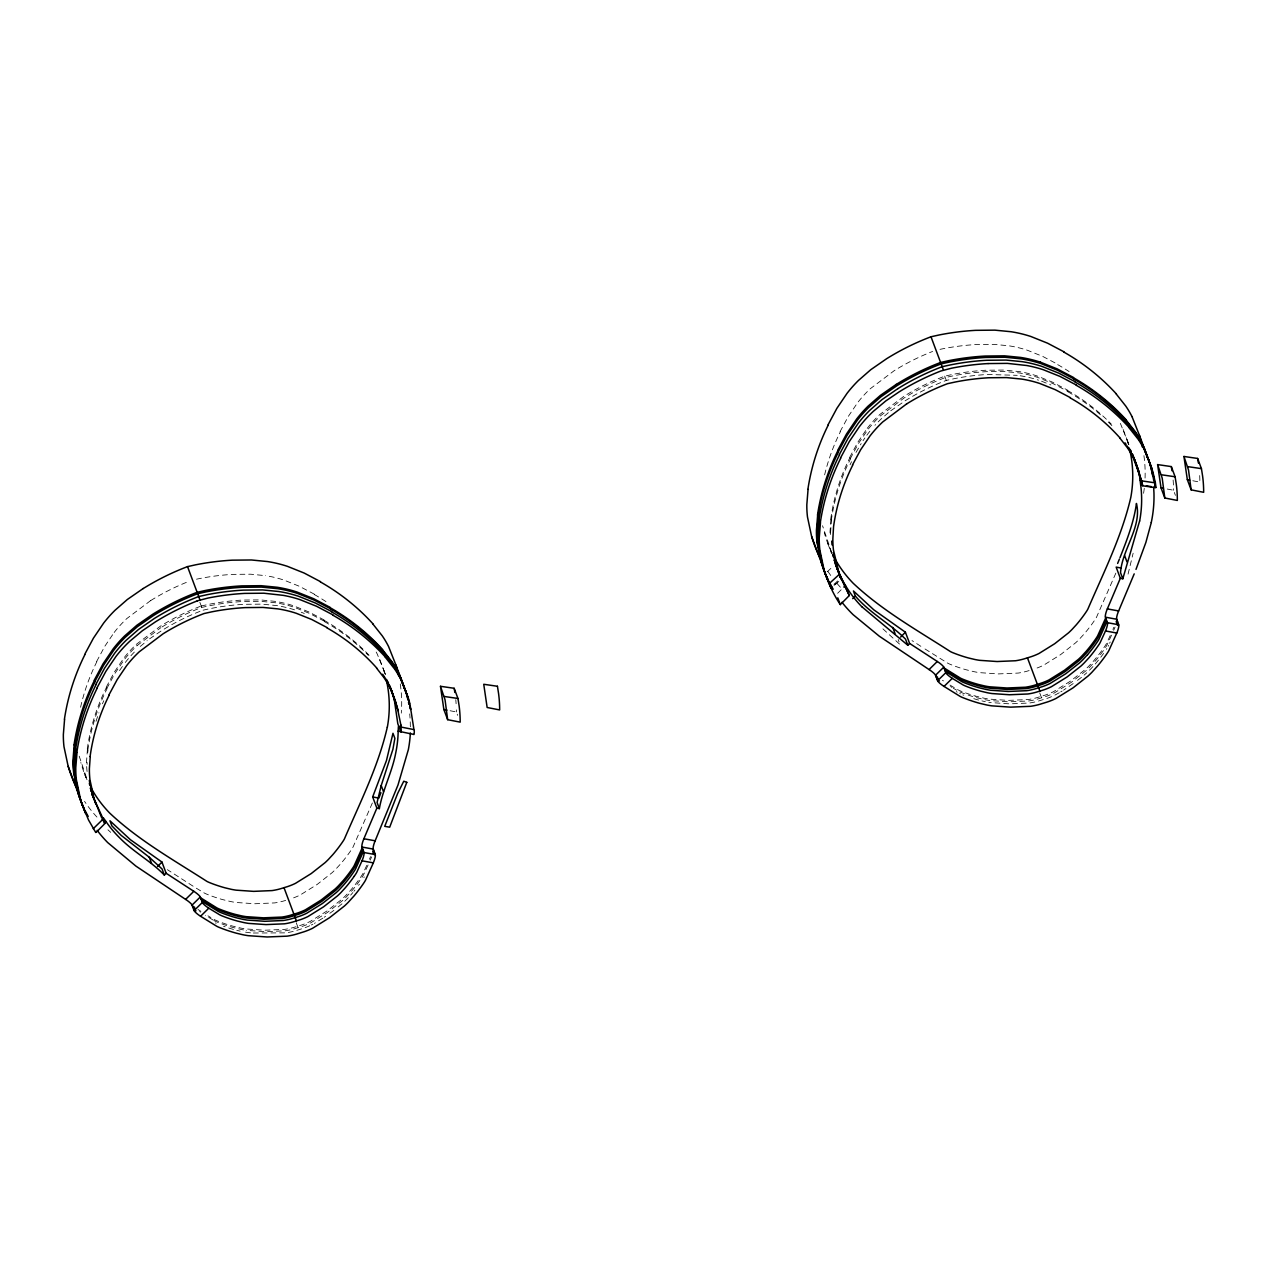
<?xml version="1.0" encoding="UTF-8"?>
<svg xmlns="http://www.w3.org/2000/svg" width="1267" height="1267" viewBox="0 0 1267 1267"><rect width="100%" height="100%" fill="white"/><g stroke="black" fill="none" stroke-linecap="round" stroke-linejoin="round"><path stroke-width="0.75" stroke-dasharray="5 3.75" d="M830.582 532.631L831.437 520.674M87.439 749.082L86.584 761.055A93.204 88.452 -20.5 0 0 87.17 772.395M87.74 752.598L87.977 750.507M830.914 519.248L830.043 531.206A93.204 88.452 -20.5 0 0 830.043 533.106M1128.058 574.109L1133.141 553.236M372.371 802.977L353.081 846.958A36.363 34.51 -20.5 0 1 351.783 849.175L350.23 851.472A155.271 147.336 -20.5 0 1 340.585 863.92L335.882 869.035A91.984 87.28 -20.5 0 1 332.097 872.694L317.146 884.461L300.136 895.04A65.06 61.735 -20.5 0 1 291.584 898.556M1115.847 573.127L1096.557 617.124A36.363 34.51 -20.5 0 1 1095.242 619.341L1093.69 621.638A155.271 147.336 -20.5 0 1 1084.061 634.07L1079.341 639.202A91.984 87.28 -20.5 0 1 1075.556 642.86L1060.606 654.627L1043.612 665.207A65.06 61.735 -20.5 0 1 1035.044 668.723M369.441 859.264L370.582 856.603M370.186 860.166L371.611 856.888M1112.901 629.414L1113.82 627.323M1113.661 630.332L1115.087 627.054M368.095 864.997L363.518 874.863A36.363 34.51 -20.5 0 1 362.204 877.065L360.652 879.361A155.271 147.336 -20.5 0 1 351.022 891.81L346.319 896.925A91.984 87.28 -20.5 0 1 342.518 900.599L327.583 912.367L310.573 922.946A65.06 61.735 -20.5 0 1 302.021 926.462L294.15 928.885A65.06 61.735 -20.5 0 1 285.123 930.817L265.167 931.657L246.273 930.358M1111.555 635.163L1106.978 645.03A36.363 34.51 -20.5 0 1 1105.679 647.231L1104.127 649.528A155.271 147.336 -20.5 0 1 1094.482 661.976L1089.778 667.091A91.984 87.28 -20.5 0 1 1085.993 670.766L1071.043 682.533L1054.049 693.112A65.06 61.735 -20.5 0 1 1045.481 696.612L1037.625 699.051A65.06 61.735 -20.5 0 1 1028.582 700.984L1008.643 701.823L989.749 700.524A91.984 87.28 -20.5 0 1 984.57 699.622L976.223 697.579A157.472 149.427 -20.5 0 1 962.983 693.16L960.418 692.146A36.363 34.51 -20.5 0 1 958.121 691.053L953.291 688.234M366.765 865.377L362.98 873.438A36.363 34.51 -20.5 0 1 361.681 875.64L360.129 877.936A155.271 147.336 -20.5 0 1 350.484 890.384L345.78 895.5A91.984 87.28 -20.5 0 1 341.995 899.174L327.044 910.941L310.035 921.521A65.06 61.735 -20.5 0 1 301.483 925.037L293.627 927.46A65.06 61.735 -20.5 0 1 284.584 929.392L264.645 930.231L245.75 928.933A91.984 87.28 -20.5 0 1 240.572 928.03L232.225 925.987A157.472 149.427 -20.5 0 1 218.985 921.568L216.419 920.555A36.363 34.51 -20.5 0 1 214.123 919.462L207.978 915.835M1110.24 635.527L1106.455 643.604A36.363 34.51 -20.5 0 1 1105.141 645.806L1103.589 648.102A155.271 147.336 -20.5 0 1 1093.959 660.55L1089.24 665.666A91.984 87.28 -20.5 0 1 1085.455 669.34L1070.504 681.108L1053.511 691.687A65.06 61.735 -20.5 0 1 1044.942 695.187L1037.087 697.626A65.06 61.735 -20.5 0 1 1028.06 699.558L1008.104 700.398L989.21 699.099A91.984 87.28 -20.5 0 1 984.047 698.196L975.701 696.153M1109.623 643.256L1110.193 642.005M96.609 661.532L104.733 646.408L114.125 632.518M106.222 687.221L114.347 672.096L123.738 658.207A115.994 110.071 -20.5 0 1 136.44 644.254L160.323 626.231A222.929 211.526 -20.5 0 1 201.231 606.006M106.745 688.646L114.869 673.521L124.277 659.632A115.994 110.071 -20.5 0 1 136.979 645.679M840.069 431.699L848.209 416.558L857.601 402.684A115.994 110.071 -20.5 0 1 870.302 388.716L894.185 370.693A222.929 211.526 -20.5 0 1 932.639 351.434M849.682 457.387L857.807 442.262L867.198 428.373M850.22 458.812L858.345 443.688L867.737 429.798A115.994 110.071 -20.5 0 1 880.438 415.845L904.321 397.822A222.929 211.526 -20.5 0 1 945.245 377.598L952.673 375.951A230.372 218.605 -20.5 0 1 986.47 371.659L1004.24 371.484L1019.175 372.941A115.994 110.071 -20.5 0 1 1037.435 377.328L1052.893 383.537L1068.002 391.487M1108.182 646.249L1108.625 645.362M855.985 452.462L861.18 443.593M119.541 670.576L123.358 665.08M863.017 440.742L864.886 437.954M866.818 435.246L868.798 432.617A115.994 110.071 -20.5 0 1 870.809 430.083M352.875 892.554L350.642 895.136M1095.242 664.003L1096.335 662.72A157.472 149.427 -20.5 0 0 1103.589 653.392M1092.946 666.585L1090.539 669.134A91.984 87.28 -20.5 0 1 1086.753 672.809L1084.124 675.121M348.298 897.701L347.079 898.968A91.984 87.28 -20.5 0 1 344.561 901.439M837.63 593.304L841.589 589.329M136.979 645.679L160.861 627.656M827.193 571.797L832.957 566.523M833.939 584.293L835.761 582.63M836.378 582.076L837.582 580.967M834.034 585.402L838.295 581.49M835.143 584.768L839.15 581.094M140.273 646.439L147.225 640.643M341.979 903.814L335.248 909.342M888.341 412.678L881.499 418.648A115.994 110.071 -20.5 0 0 874.959 425.269M1081.448 677.354L1074.574 682.596M890.701 410.809L905.382 400.641A222.929 211.526 -20.5 0 1 946.291 380.417L953.718 378.77A230.372 218.605 -20.5 0 1 987.516 374.478L1017.227 375.333M333.886 910.387L326.949 915.36M149.601 638.821L161.907 630.475A222.929 211.526 -20.5 0 1 202.831 610.251M1073.197 683.578L1063.536 690.151M324.194 917.245L325.571 916.31M322.816 918.179L314.374 923.405M150.71 600.542L126.843 618.549A115.994 110.071 -20.5 0 0 114.125 632.518M1060.732 691.893L1062.142 691.038M1059.307 692.732L1054.809 695.155A65.06 61.735 -20.5 0 1 1046.241 698.655L1038.386 701.079A65.06 61.735 -20.5 0 1 1029.342 703.027L1009.403 703.85L990.509 702.552A91.984 87.28 -20.5 0 1 988.783 702.282M311.334 924.989L312.87 924.197M309.75 925.734A65.06 61.735 -20.5 0 1 302.781 928.489L294.91 930.928A65.06 61.735 -20.5 0 1 285.883 932.86L252.228 933.019M1029.121 670.576L1027.189 671.146A65.06 61.735 -20.5 0 1 1018.161 673.078L998.206 673.917L979.312 672.619A91.984 87.28 -20.5 0 1 974.149 671.716L965.802 669.673A157.472 149.427 -20.5 0 1 952.546 665.254L949.981 664.241A36.363 34.51 -20.5 0 1 947.684 663.148L923.944 648.292M285.661 900.409L283.729 900.98A65.06 61.735 -20.5 0 1 274.686 902.912L254.746 903.751L235.852 902.452A91.984 87.28 -20.5 0 1 230.673 901.55L222.327 899.522A157.472 149.427 -20.5 0 1 209.087 895.104L206.521 894.074A36.363 34.51 -20.5 0 1 204.225 892.982L194.96 887.391M867.198 428.373A115.994 110.071 -20.5 0 1 879.916 414.42L903.783 396.397A222.929 211.526 -20.5 0 1 944.707 376.172L952.135 374.525A230.372 218.605 -20.5 0 1 985.932 370.233L1003.702 370.059L1018.652 371.516A115.994 110.071 -20.5 0 1 1036.897 375.903L1052.37 382.111L1067.463 390.062M201.231 605.99L208.659 604.359A230.372 218.605 -20.5 0 1 242.472 600.067L260.242 599.893L275.177 601.366A115.994 110.071 -20.5 0 1 293.437 605.753L308.895 611.945L324.004 619.896M939.987 349.359L942.521 348.837A230.372 218.605 -20.5 0 1 976.334 344.545L994.104 344.371L1009.039 345.828A115.994 110.071 -20.5 0 1 1027.299 350.215L1042.757 356.423L1057.85 364.373M196.512 579.193L199.062 578.671A230.372 218.605 -20.5 0 1 232.859 574.379L250.628 574.204L265.579 575.661M250.502 932.829L247.033 932.385A91.984 87.28 -20.5 0 1 241.87 931.498M1192.801 480.747L1199.849 482.125A137.137 130.121 -20.5 0 0 1199.643 474.919M1167.271 489.03L1173.527 490.266L1175.428 495.349M450.118 710.739L456.373 711.959L457.64 715.348M985.33 701.649L981.925 700.904M240.16 931.134L236.786 930.326M1041.569 381.224L1050.866 384.946M962.825 694.854L963.744 695.203M301.198 612.214L304.302 613.466M213.838 920.46L214.646 920.887A36.363 34.51 -20.5 0 0 216.958 921.98L219.508 923.009A157.472 149.427 -20.5 0 0 232.764 927.428L241.11 929.455A91.984 87.28 -20.5 0 0 246.273 930.358M314.39 594.207L299.297 586.257L283.824 580.048A115.994 110.071 -20.5 0 0 265.579 575.661M324.526 621.321L309.433 613.371L293.96 607.178A115.994 110.071 -20.5 0 0 275.715 602.791L260.78 601.318L242.995 601.492A230.372 218.605 -20.5 0 0 209.198 605.8L201.77 607.416A222.929 211.526 -20.5 0 0 160.877 627.688M956.252 691.624L957.203 692.162M212.967 919.969L205.397 915.281M949.981 685.067L957.583 689.628A36.363 34.51 -20.5 0 0 959.879 690.721L962.445 691.734A157.472 149.427 -20.5 0 0 975.685 696.153M950.519 686.492L951.992 687.427M942.474 680.284L943.456 680.917M193.107 886.203L167.402 869.685M197.985 909.468L200.93 911.353M199.537 911.543L200.519 912.177M920.856 646.313L912.018 640.595M882.909 628.844L900.093 644.586L898.192 639.502M107.933 829.806L110.72 832.356M1128.359 444.384A128.094 121.553 -20.5 0 0 1126.743 439.158L1120.709 424.207A93.204 88.452 -20.5 0 0 1118.919 420.866M384.503 672.888A128.094 121.553 -20.5 0 0 383.283 668.992L377.249 654.057A93.204 88.452 -20.5 0 0 374.509 649.068M1128.77 444.337L1126.806 439.142L1128.865 444.654M385.295 674.171L383.331 668.976L385.39 674.487M1123.196 429.529L1129.261 445.604M379.72 659.378L385.801 675.438M944.707 376.156L946.291 380.401M1039.7 692.859L1042.313 699.843M831.786 552.871L822.536 525.726M827.684 543.226L831.627 553.774M410.556 726.815L410.318 726.197A137.137 130.121 -20.5 0 0 409.716 713.939M199.853 602.316L202.815 610.235L210.259 608.603A230.372 218.605 -20.5 0 1 244.056 604.311L261.826 604.137L276.76 605.594A115.994 110.071 -20.5 0 1 295.021 609.981M296.225 922.693L298.838 929.693M79.203 756.177L86.948 779.031M84.208 773.06L86.821 780.044M216.182 923.31A36.363 34.51 -20.5 0 1 215.406 922.914M233.524 929.455A155.271 147.336 -20.5 0 1 223.53 926.24M359.385 884.255A157.472 149.427 -20.5 0 1 358.593 885.316M354.95 890.036A157.472 149.427 -20.5 0 1 353.936 891.287M364.278 876.907A36.363 34.51 -20.5 0 1 363.851 877.667M96.039 721.303A207.693 197.082 -20.5 0 1 98.937 712.735M102.453 703.803A207.693 197.082 -20.5 0 1 103.767 700.762M125.322 662.451A115.994 110.071 -20.5 0 1 135.807 650.62M324.368 621.574A207.693 197.082 -20.5 0 1 368.317 655.324M87.106 764.381A93.204 88.452 -20.5 0 1 87.106 762.481M87.803 750.492A207.693 197.082 -20.5 0 1 107.014 688.773M323.829 620.149A207.693 197.082 -20.5 0 1 369.394 655.577M87.265 749.066A207.693 197.082 -20.5 0 1 106.491 687.347M314.232 594.461A207.693 197.082 -20.5 0 1 328.327 603.203M86.98 779.728A128.094 121.553 -20.5 0 1 80.835 762.496M80.581 707.239A207.693 197.082 -20.5 0 1 96.878 661.643M150.725 600.558A222.929 211.526 -20.5 0 1 189.163 581.268M96.941 817.072A139.449 132.322 -20.5 0 1 84.525 801.346M400.261 684.053A139.449 132.322 -20.5 0 1 401.291 713.115M1173.115 480.019A137.137 130.121 -20.5 0 1 1173.543 490.266M455.772 699.701A137.137 130.121 -20.5 0 1 456.104 703.739M456.373 709.884A137.137 130.121 -20.5 0 1 456.389 711.959M960.418 693.841A36.363 34.51 -20.5 0 1 959.657 693.477M978.599 700.065A155.271 147.336 -20.5 0 1 970.934 697.769M1106.883 648.546A36.363 34.51 -20.5 0 1 1106.439 649.274M1020.236 375.761A115.994 110.071 -20.5 0 1 1038.481 380.148M850.046 464.799A207.693 197.082 -20.5 0 1 851.535 461.742M1067.843 391.741A207.693 197.082 -20.5 0 1 1100.722 414.99M1108.356 422.054A207.693 197.082 -20.5 0 1 1113.392 427.169M830.566 534.531A93.204 88.452 -20.5 0 1 830.582 532.631M831.263 520.658A207.693 197.082 -20.5 0 1 850.49 458.939M1067.305 390.315A207.693 197.082 -20.5 0 1 1111.254 424.065M830.724 519.232A207.693 197.082 -20.5 0 1 849.951 457.514M1057.692 364.627A207.693 197.082 -20.5 0 1 1069.11 371.564M831.69 552.555A128.094 121.553 -20.5 0 1 824.294 532.663M824.627 474.872A207.693 197.082 -20.5 0 1 840.354 431.809M840.401 587.223A139.449 132.322 -20.5 0 1 836.949 583.343M830.756 575.487A139.449 132.322 -20.5 0 1 826.67 569.517M1143.927 455.645A139.449 132.322 -20.5 0 1 1145.051 478.324M1144.259 488.333A139.449 132.322 -20.5 0 1 1143.547 493.512"/><path stroke-width="1.5" d="M379.356 808.615L377.075 802.502L381.209 785.54L392.928 749.24L394.876 738.376L392.976 733.292L386.467 760.533L372.672 796.927L376.869 808.124L379.356 808.615C382.729 789.499 392.137 772.173 395.7 753.089A125.18 118.781 -20.5 0 0 398.171 731.138L398.392 726.593M410.381 732.975L410.35 733.387A136.282 129.313 -20.5 0 1 408.354 749.636L397.981 785.049L375.159 840.797A6.953 1.457 -69.7 0 0 373.132 848.747M401.243 731.661L401.085 727.068L413.945 729.586L409.859 703.549A134.46 127.587 -20.5 0 0 408.354 698.307L400.974 679.698A100.948 95.785 -20.5 0 0 394.718 669.15L385.247 657.177M90.258 756.621L89.387 768.578A93.204 88.452 -20.5 0 0 89.989 779.918L94.091 798.891L101.503 817.405M64.585 719.228L63.35 734.512A100.948 95.785 -20.5 0 0 63.999 746.786L68.18 766.408L80.597 799.635A134.46 127.587 -20.5 0 0 82.244 804.83L88.532 819.987L95.738 832.467M74.199 744.933L72.963 760.2A100.948 95.785 -20.5 0 0 73.613 772.49L77.778 792.097A134.46 127.587 -20.5 0 0 79.425 797.291L82.783 806.05M75.782 749.161L74.547 764.444A100.948 95.785 -20.5 0 0 75.196 776.734L79.362 796.341A134.46 127.587 -20.5 0 0 81.009 801.536L84.382 810.294M77.018 752.455L75.782 767.739A100.948 95.785 -20.5 0 0 76.432 780.029L80.597 799.635M808.061 489.395L806.826 504.678A100.948 95.785 -20.5 0 0 807.475 516.952L811.64 536.575L824.057 569.802A134.46 127.587 -20.5 0 0 825.72 574.996L832.213 590.565A137.137 130.121 -20.5 0 0 840.306 604.628L849.333 595.522L839.926 574.98M817.658 515.083L816.423 530.366A100.948 95.785 -20.5 0 0 817.072 542.656L821.254 562.263A143.013 135.696 -20.5 0 0 829.156 582.503M818.197 516.508L816.962 531.792A100.948 95.785 -20.5 0 0 817.611 544.081L821.776 563.688A143.013 135.696 -20.5 0 0 829.077 582.662M819.258 519.327L818.023 534.611A100.948 95.785 -20.5 0 0 818.656 546.885L822.837 566.507A143.013 135.696 -20.5 0 0 830.74 586.748M820.478 522.622L819.242 537.905A100.948 95.785 -20.5 0 0 819.892 550.179L824.057 569.802M1139.603 521.022L1122.815 578.766L1120.329 578.29L1116.148 567.093L1121.152 568.059M387.29 727.21C378.374 766.218 360.161 802.344 344.418 838.928A33.575 31.865 -20.5 0 1 343.214 840.955L341.773 843.078A143.377 136.044 -20.5 0 1 332.888 854.576L328.533 859.295A84.937 80.597 -20.5 0 1 325.033 862.684L311.239 873.549L295.528 883.321A60.072 56.999 -20.5 0 1 287.625 886.567L280.371 888.801A60.072 56.999 -20.5 0 1 272.025 890.59L253.606 891.366L236.169 890.163A84.937 80.597 -20.5 0 1 231.386 889.339L225.178 887.866A143.377 136.044 -20.5 0 1 211.446 883.368L209.087 882.418A33.575 31.865 -20.5 0 1 206.964 881.42C173.69 859.992 138.61 840.322 109.659 813.034A128.094 121.553 -20.5 0 1 90.828 787.504M1151.307 522.463L1145.891 542.403L1135.992 569.39M1119.965 557.718C1126.87 540.138 1133.886 522.273 1136.436 503.458C1142.28 526.708 1121.96 549.64 1120.535 572.668L1122.815 578.766M380.955 792.714L378.833 798.115L372.672 796.927M1119.394 559.127L1117.637 563.435M1134.203 573.872L1118.634 610.947A6.953 1.457 -69.7 0 0 1116.607 618.914M376.869 808.124L363.882 838.754A6.953 1.457 -69.6 0 0 361.855 846.704M1120.329 578.29L1107.342 608.904A6.953 1.457 -69.6 0 0 1105.315 616.871M373.512 849.856L372.672 851.804M374.05 851.281L373.211 853.229M374.24 854.623L374.81 853.324M1116.132 621.97L1116.987 620.022M1116.67 623.396L1117.51 621.448M1117.431 625.439L1118.286 623.475M362.219 847.813L354.317 865.393A33.575 31.865 -20.5 0 1 353.113 867.436L351.672 869.558A143.377 136.044 -20.5 0 1 342.787 881.04L338.432 885.776A84.937 80.597 -20.5 0 1 334.931 889.165L321.137 900.029L305.426 909.801A60.072 56.999 -20.5 0 1 297.523 913.032L290.27 915.281A60.072 56.999 -20.5 0 1 281.923 917.07L263.504 917.831L246.067 916.643A84.937 80.597 -20.5 0 1 241.284 915.803L235.076 914.331A143.377 136.044 -20.5 0 1 221.345 909.833L218.985 908.898A33.575 31.865 -20.5 0 1 216.863 907.885L200.582 897.78M362.758 849.238L354.855 866.818A33.575 31.865 -20.5 0 1 353.636 868.861L352.21 870.983A143.377 136.044 -20.5 0 1 343.309 882.466L338.97 887.201A84.937 80.597 -20.5 0 1 335.47 890.59L321.66 901.455L305.965 911.226A60.072 56.999 -20.5 0 1 298.062 914.457L290.808 916.706A60.072 56.999 -20.5 0 1 282.462 918.496L264.043 919.256L246.59 918.068A84.937 80.597 -20.5 0 1 241.823 917.229L235.614 915.756A143.377 136.044 -20.5 0 1 221.883 911.258L219.508 910.324A33.575 31.865 -20.5 0 1 217.386 909.31L201.105 899.206M363.518 851.266L355.615 868.861A33.575 31.865 -20.5 0 1 354.412 870.888L352.97 873.011A143.377 136.044 -20.5 0 1 344.07 884.509L339.73 889.244A84.937 80.597 -20.5 0 1 336.23 892.617L322.42 903.482L306.725 913.254A60.072 56.999 -20.5 0 1 298.822 916.5L291.568 918.749A60.072 56.999 -20.5 0 1 283.222 920.523L264.803 921.299L247.35 920.095A84.937 80.597 -20.5 0 1 242.583 919.272L236.375 917.799A143.377 136.044 -20.5 0 1 222.644 913.301L220.284 912.367A33.575 31.865 -20.5 0 1 218.146 911.353L201.865 901.249M364.072 852.849A6.953 1.473 -69.5 0 1 362.029 860.8L356.724 872.377A33.75 32.023 -20.5 0 1 355.568 874.293L354.206 876.305M1105.695 617.979L1097.776 635.559A33.575 31.865 -20.5 0 1 1096.573 637.602L1095.147 639.724A143.377 136.044 -20.5 0 1 1086.247 651.206L1081.907 655.942A84.937 80.597 -20.5 0 1 1078.407 659.331L1064.597 670.18L1048.902 679.967A60.072 56.999 -20.5 0 1 1040.999 683.198L1033.745 685.447A60.072 56.999 -20.5 0 1 1025.399 687.221L1006.98 687.997L989.527 686.793A84.937 80.597 -20.5 0 1 984.76 685.97L978.536 684.497A143.377 136.044 -20.5 0 1 964.821 679.999L962.445 679.064A33.575 31.865 -20.5 0 1 960.323 678.051L944.042 667.947M1106.234 619.405L1098.315 636.984A33.575 31.865 -20.5 0 1 1097.111 639.027L1095.686 641.15A143.377 136.044 -20.5 0 1 1086.785 652.632L1082.43 657.367A84.937 80.597 -20.5 0 1 1078.93 660.756L1065.135 671.605L1049.44 681.393A60.072 56.999 -20.5 0 1 1041.522 684.623L1034.268 686.872A60.072 56.999 -20.5 0 1 1025.922 688.646L1007.503 689.422L990.065 688.219A84.937 80.597 -20.5 0 1 985.283 687.395L979.074 685.922A143.377 136.044 -20.5 0 1 965.343 681.424L962.983 680.49A33.575 31.865 -20.5 0 1 960.861 679.476L944.58 669.372M1106.994 621.432L1099.075 639.027A33.575 31.865 -20.5 0 1 1097.871 641.054L1096.446 643.177A143.377 136.044 -20.5 0 1 1087.545 654.675M1107.548 623.016A6.953 1.473 -69.5 0 1 1105.505 630.966L1100.184 642.543A33.75 32.023 -20.5 0 1 1099.043 644.46L1097.665 646.471A143.377 136.044 -20.5 0 1 1088.781 657.969L1084.425 662.689A84.937 80.597 -20.5 0 1 1080.925 666.078L1067.131 676.942L1051.42 686.714A60.072 56.999 -20.5 0 1 1043.517 689.961L1036.263 692.194A60.072 56.999 -20.5 0 1 1027.917 693.983L1009.498 694.759L992.061 693.556A84.937 80.597 -20.5 0 1 987.278 692.732L981.07 691.259A142.11 134.84 -20.5 0 1 966.531 686.445L965.09 685.859A33.75 32.023 -20.5 0 1 963.078 684.924L952.277 678.336A6.953 1.283 35.4 0 1 945.926 672.935M1118.84 625.074A6.953 1.473 -69.6 0 1 1116.797 633.009L1108.973 650.351A36.363 34.51 -20.5 0 1 1107.675 652.568L1106.123 654.865A157.472 149.427 -20.5 0 1 1097.57 666.014L1091.774 672.429A91.984 87.28 -20.5 0 1 1087.989 676.087L1073.038 687.854L1056.029 698.434A65.06 61.735 -20.5 0 1 1047.476 701.95L1039.621 704.373A65.06 61.735 -20.5 0 1 1030.578 706.305L1010.638 707.144L991.744 705.846A91.984 87.28 -20.5 0 1 986.565 704.943L979.834 703.359A155.271 147.336 -20.5 0 1 964.979 698.481L962.413 697.468A36.363 34.51 -20.5 0 1 960.101 696.375L944.042 686.429A6.953 1.283 35.4 0 1 937.691 681.013M84.62 654.564L93.425 638.172L103.593 623.142A125.085 118.686 -20.5 0 1 114.964 610.33L127.318 599.513L143.219 588.506M94.233 680.252L103.023 663.876L113.206 648.831A125.085 118.686 -20.5 0 1 124.562 636.018L136.931 625.217L152.832 614.194A241.427 229.089 -20.5 0 1 197.145 592.307L205.175 590.517A249.488 236.739 -20.5 0 1 241.791 585.877L261.034 585.687L277.22 587.27A125.623 119.193 -20.5 0 1 296.985 592.022L313.725 598.737L330.085 607.336M94.756 681.678L103.561 665.302L113.745 650.256A125.085 118.686 -20.5 0 1 125.1 637.444L137.469 626.642L153.355 615.619A241.427 229.089 -20.5 0 1 197.668 593.732L205.713 591.942A249.488 236.739 -20.5 0 1 242.33 587.302L261.572 587.112L277.758 588.696A125.623 119.193 -20.5 0 1 297.523 593.447L314.264 600.162L330.608 608.762M95.817 684.497L104.623 668.105L114.79 653.075A125.085 118.686 -20.5 0 1 126.162 640.263L138.515 629.461L154.416 618.439A241.427 229.089 -20.5 0 1 198.729 596.551L206.774 594.761A249.488 236.739 -20.5 0 1 243.375 590.121L262.617 589.915L278.803 591.515A125.623 119.193 -20.5 0 1 298.569 596.266L315.309 602.981L331.669 611.581M97.052 687.791L105.842 671.399L116.026 656.369A125.623 119.193 -20.5 0 1 129.788 641.245L142.316 630.776L155.635 621.733A242.599 230.198 -20.5 0 1 197.288 600.875M109.025 694.759L117.166 679.635L126.557 665.745A115.994 110.071 -20.5 0 1 139.259 651.792L163.142 633.769A222.929 211.526 -20.5 0 1 204.05 613.545L211.478 611.898A230.372 218.605 -20.5 0 1 245.291 607.606L263.061 607.431L277.996 608.889A115.994 110.071 -20.5 0 1 296.256 613.276L311.714 619.484L326.807 627.434M828.095 424.73L836.885 408.338L847.069 393.308A125.085 118.686 -20.5 0 1 858.424 380.496L870.793 369.679L886.694 358.672A241.427 229.089 -20.5 0 1 931.007 336.769L939.037 334.995A249.488 236.739 -20.5 0 1 975.653 330.339L994.896 330.149L1011.082 331.732A125.623 119.193 -20.5 0 1 1030.847 336.484L1047.587 343.199L1063.947 351.814M837.693 450.418L846.499 434.027L856.666 418.997A125.085 118.686 -20.5 0 1 868.038 406.184L880.391 395.383L896.292 384.36M838.231 451.844L847.037 435.452L857.205 420.422A125.085 118.686 -20.5 0 1 868.576 407.61L880.929 396.809L896.83 385.786A241.427 229.089 -20.5 0 1 941.143 363.898L949.189 362.109A249.488 236.739 -20.5 0 1 985.789 357.468L1005.032 357.262L1021.218 358.862A125.623 119.193 -20.5 0 1 1040.983 363.613L1057.723 370.328L1074.083 378.928M839.277 454.663L848.082 438.271L858.266 423.241A125.085 118.686 -20.5 0 1 869.621 410.429L881.99 399.612L897.875 388.605M840.512 457.957L849.318 441.565L859.485 426.536A125.623 119.193 -20.5 0 1 873.248 411.411L885.791 400.942L899.111 391.899A242.599 230.198 -20.5 0 1 940.747 371.041L951.469 368.222A249.488 236.739 -20.5 0 1 988.07 363.566M852.501 464.926L860.626 449.801L870.017 435.911A115.994 110.071 -20.5 0 1 882.735 421.943L906.602 403.935M1087.529 654.659L1083.19 659.394A84.937 80.597 -20.5 0 1 1079.69 662.784L1065.895 673.648L1050.2 683.42A60.072 56.999 -20.5 0 1 1042.298 686.666L1035.028 688.9A60.072 56.999 -20.5 0 1 1026.682 690.689L1008.263 691.465L990.826 690.262A84.937 80.597 -20.5 0 1 986.059 689.438L979.834 687.965A143.377 136.044 -20.5 0 1 966.103 683.467L963.744 682.517A33.575 31.865 -20.5 0 1 961.621 681.519L945.34 671.399M101.93 818.957L103.055 817.817M93.235 828.729L102.611 819.559M104.29 823.138L105.953 821.475L103.371 817.848M96.086 832.435L105.113 823.312L93.188 797.006M843.838 587.049L845.532 585.338M157.504 866.533L161.954 862.067L130.406 839.704L109.944 820.778L111.86 825.878L121.189 835.381L149.253 857.236L162.049 868.972L164.346 875.085L166.135 873.264L161.954 862.067M852.707 598.658L855.32 596.044L853.42 590.945L873.866 609.87L905.414 632.233L909.611 643.43L937.295 661.485A6.953 1.267 35.4 0 1 943.646 666.901M900.599 637.079L905.414 632.233M861.972 606.845L907.806 645.236L909.611 643.43M97.147 830.36A136.282 129.313 -20.5 0 0 107.695 842.571L135.87 866.074L185.6 899.396L193.819 891.319A6.953 1.267 35.4 0 1 200.186 896.735M194.231 910.862A6.953 1.283 35.4 0 0 200.566 916.263L208.802 908.186L219.603 914.758A33.75 32.023 -20.5 0 0 221.614 915.708L223.071 916.294A142.11 134.84 -20.5 0 0 237.594 921.093L243.818 922.566A84.937 80.597 -20.5 0 0 248.585 923.39L266.038 924.593L284.457 923.817A60.072 56.999 -20.5 0 0 292.788 922.028L300.057 919.794A60.072 56.999 -20.5 0 0 307.96 916.548L323.655 906.776L337.45 895.912A84.937 80.597 -20.5 0 0 340.966 892.522L345.289 887.803A143.377 136.044 -20.5 0 0 354.19 876.305M841.969 602.284A134.84 127.951 -20.5 0 0 853.087 614.638L879.346 636.24L929.075 669.562L937.295 661.485M944.042 686.429L952.277 678.336M852.77 465.037A207.693 197.082 -20.5 0 0 833.543 526.755L832.862 538.744A93.204 88.452 -20.5 0 0 833.464 550.084L839.324 574.347L829.077 583.739L825.26 573.571L827.984 579.542M840.607 578.195L840.686 576.548M197.272 600.843L207.994 598.056A249.488 236.739 -20.5 0 1 244.61 593.399L263.853 593.209L283.301 595.363A125.085 118.686 -20.5 0 1 299.804 599.56L316.544 606.275L332.904 614.875M1129.752 449.833A128.094 121.553 -20.5 0 1 1130.813 497.377C1121.786 536.369 1103.652 572.51 1087.878 609.079A33.575 31.865 -20.5 0 1 1086.674 611.122L1085.249 613.244A143.377 136.044 -20.5 0 1 1076.348 624.742L1072.009 629.461A84.937 80.597 -20.5 0 1 1068.509 632.851L1054.698 643.715L1039.003 653.487A60.072 56.999 -20.5 0 1 1031.1 656.718L1023.847 658.967A60.072 56.999 -20.5 0 1 1015.501 660.756L997.081 661.532L979.629 660.329A84.937 80.597 -20.5 0 1 974.861 659.489L968.637 658.016A143.377 136.044 -20.5 0 1 954.922 653.519L952.546 652.584A33.575 31.865 -20.5 0 1 950.424 651.586C917.15 630.158 882.07 610.488 853.134 583.2A128.094 121.553 -20.5 0 1 834.288 557.654M143.234 588.537A241.427 229.089 -20.5 0 1 187.532 566.618L195.577 564.829A249.488 236.739 -20.5 0 1 232.178 560.172L251.436 559.982L267.606 561.566A125.623 119.193 -20.5 0 1 287.371 566.317L304.128 573.032L320.472 581.648M988.07 363.566L1007.313 363.376L1026.761 365.514A125.085 118.686 -20.5 0 1 1043.264 369.711L1060.02 376.426L1076.364 385.041M1183.932 456.468L1197.616 458.448L1201.433 468.632L1202.605 476.075A137.137 130.121 -20.5 0 1 1203.666 492.309L1191.138 489.854L1187.337 479.67L1183.932 456.468L1188.509 469.962L1191.138 489.854M1187.733 466.636L1201.433 468.632M1157.61 464.593L1171.31 466.589L1175.111 476.772L1176.283 484.2A137.137 130.121 -20.5 0 1 1177.344 500.449L1164.816 497.994L1161.015 487.811L1157.61 464.593L1162.187 478.102L1164.816 497.994M1161.427 474.777L1175.111 476.772M1120.028 438.271L1127.361 447.71A93.204 88.452 -20.5 0 1 1133.141 457.45L1141.678 480.874L1155.377 482.87L1155.979 487.494M1140.157 480.494L1140.664 485.055L1143.103 485.419M1146.334 485.879L1151.196 486.591M440.473 686.302L454.156 688.282L457.957 698.465L459.129 705.909A137.137 130.121 -20.5 0 1 460.19 722.142L447.663 719.688L443.862 709.504L440.473 686.302L445.05 699.812L447.663 719.688M444.274 696.486L457.957 698.465M1107.342 608.904L1118.634 610.947M1105.505 630.966L1116.797 633.025M363.882 838.754L375.159 840.797M362.029 860.816L373.337 862.859L365.514 880.201A36.363 34.51 -20.5 0 1 364.199 882.402L362.647 884.699A157.472 149.427 -20.5 0 1 354.111 895.848L348.298 902.262A91.984 87.28 -20.5 0 1 344.513 905.937L329.563 917.688L312.569 928.283A65.06 61.735 -20.5 0 1 304.001 931.783L296.145 934.222A65.06 61.735 -20.5 0 1 287.118 936.155L267.163 936.978L248.269 935.679A91.984 87.28 -20.5 0 1 243.106 934.793L236.375 933.193A155.271 147.336 -20.5 0 1 221.503 928.315L218.938 927.301A36.363 34.51 -20.5 0 1 216.641 926.209L200.566 916.263M1187.337 479.67L1189.681 480.13M1161.015 487.811L1163.359 488.27M443.862 709.504L446.998 710.122M398.788 726.387L401.148 726.846L400.958 725.88M398.139 731.138L413.359 734.337M1040.445 362.188L1057.201 368.903L1073.545 377.503M1075.129 381.747L1058.784 373.147L1042.044 366.432A125.623 119.193 -20.5 0 0 1022.263 361.681L1006.093 360.081L986.85 360.271A249.488 236.739 -20.5 0 0 950.234 364.944L942.189 366.686A241.427 229.089 -20.5 0 0 897.891 388.636M1070.282 397.6L1055.189 389.65L1039.716 383.442A115.994 110.071 -20.5 0 0 1021.471 379.055L1006.521 377.598L988.751 377.756A230.372 218.605 -20.5 0 0 954.954 382.08L947.51 383.695A222.929 211.526 -20.5 0 0 906.618 403.951M935.822 676.024L937.596 677.164M936.345 677.449L938.134 678.589M937.105 679.492L939.465 680.997M193.819 891.319L166.135 873.264M194.706 907.378L192.346 905.857M192.885 907.283L194.659 908.423M193.645 909.326L196.005 910.83M907.806 645.236L905.525 639.138C889.972 623.459 869.732 613.006 855.32 596.044M164.346 875.085C150.995 861.148 133.589 852.089 120.112 838.295A125.18 118.781 -20.5 0 1 105.921 821.475M1116.29 394.1L1125.761 406.073A100.948 95.785 -20.5 0 1 1132.017 416.621M1125.904 419.805L1135.375 431.778A100.948 95.785 -20.5 0 1 1141.615 442.326L1149.533 462.376A143.013 135.696 -20.5 0 1 1153.778 480.842M1126.426 421.23L1135.897 433.203A100.948 95.785 -20.5 0 1 1142.153 443.751L1143.958 447.536M1127.487 424.049L1136.958 436.006A100.948 95.785 -20.5 0 1 1143.214 446.554L1150.594 465.179A143.013 135.696 -20.5 0 1 1155.219 486.433M1128.723 427.343L1138.194 439.301A100.948 95.785 -20.5 0 1 1144.434 449.848L1151.814 468.473A134.46 127.587 -20.5 0 1 1153.318 473.715L1155.377 482.87M372.831 623.95L382.301 635.907A100.948 95.785 -20.5 0 1 388.541 646.455L395.938 665.08A139.449 132.322 -20.5 0 1 398.693 675.675M382.428 649.638L391.899 661.612A100.948 95.785 -20.5 0 1 398.155 672.159L400.499 677.37M382.967 651.064L392.437 663.037A100.948 95.785 -20.5 0 1 398.693 673.585M384.012 653.883L393.483 665.856A100.948 95.785 -20.5 0 1 399.738 676.404L407.119 695.029M376.568 668.105L383.901 677.544A93.204 88.452 -20.5 0 1 389.666 687.284L394.021 697.262M104.797 823.281L103.086 820.446M1125.033 442.848L1126.125 444.416M849.333 595.522L839.863 575.804M831.706 586.827L831.215 585.956M829.996 583.77L830.518 584.689M1132.017 416.621L1139.397 435.246A139.449 132.322 -20.5 0 1 1142.47 447.219M1130.322 449.912L1131.162 451.638M840.179 575.345L839.277 573.634M839.483 574.046L840.559 576.137M84.319 808.948L83.115 806.398M830.978 588.015L830.028 585.892M399.073 674.028L406.073 692.21A134.46 127.587 -20.5 0 1 407.562 697.436L408.243 700.144M387.702 681.472L388.526 683.246M839.435 573.745L835.523 564.163L841.145 578.892M830.392 586.748L829.473 584.673M82.925 805.97L81.801 803.405L85.602 813.588M1132.524 454.837L1134.519 459.541M390.917 689.311L388.431 683.99A93.204 88.452 -20.5 0 0 382.666 674.25M841.035 578.766L840.528 577.546M1132.793 455.233L1133.268 456.373M1134.614 460.032L1131.906 454.156A93.204 88.452 -20.5 0 0 1127.187 445.984M389.333 685.067L397.062 706.384L400.815 724.708M389.856 686.492L390.806 688.789M1144.307 448.09L1149.011 460.95A143.013 135.696 -20.5 0 1 1152.542 475.299M400.831 677.924L405.535 690.784A134.46 127.587 -20.5 0 1 407.04 696.011M83.321 807.475L79.964 798.717A134.46 127.587 -20.5 0 1 78.316 793.522L74.151 773.915A100.948 95.785 -20.5 0 1 73.502 761.625L74.737 746.358A226.508 214.931 -20.5 0 1 95.009 681.789M389.808 686.207L390.98 689.137M1133.506 456.944L1134.662 459.889M93.251 797.196L93.568 798.004L91.778 792.936L93.014 796.484M840.401 577.214L840.053 576.342M391.741 691.149L391.281 689.961L392.786 693.968M92.934 796.405L92.048 794.013L92.855 796.119M839.989 576.152L839.736 575.471M1139.397 435.246L1151.814 468.473M1154.712 485.008L1155.71 487.684L1142.406 485.752L1140.363 480.256A128.141 121.6 -20.5 0 0 1136.42 464.831L1134.899 460.491M1132.286 453.824L1139.223 472.369M1124.668 555.706L1126.949 561.804M930.992 336.753L943.408 369.98M1027.458 657.826L1039.89 691.053M892.728 627.403L895.009 633.516M836.663 565.906L834.367 559.792A128.141 121.6 -20.5 0 0 839.641 574.806L839.324 574.347M837.772 597.834L840.322 604.628M829.663 583.929L831.184 588.015M395.938 665.08L408.354 698.323M409.621 706.606L410.682 709.409L409.922 705.703M398.218 710.724L394.417 700.54L397.806 723.742L400.847 731.898M381.209 785.54L383.489 791.637M187.516 566.587L199.948 599.814M283.998 887.66L296.415 920.887M149.253 857.236L151.533 863.35M90.369 788.217L91.43 791.02M91.778 791.812L93.188 795.739M95.864 804.197L93.188 796.642M391.424 690.325L395.399 703.185M391.962 691.766L395.938 704.61M393.008 694.569L396.983 707.429M394.243 697.864L395.763 702.203M93.029 796.119L91.953 792.445M90.67 789.246L91.272 791.352L90.559 788.359M835.254 561.978L834.288 558.161M833.496 557.084L833.005 555.184M91.62 791.162L90.527 786.744M407.261 696.913L407.926 699.622M1141.678 480.874L1142.612 485.578M833.543 556.609L833.084 554.708M409.51 703.866L408.623 700.255A134.46 127.587 -20.5 0 0 407.119 695.029M89.767 785.176L89.339 783.307M834.003 556.91L833.116 552.602M408.671 701.966L409.067 703.803M408.528 702.377L408.908 704.246M90.131 784.875L89.308 780.472M1197.616 458.448L1198.408 463.073M1171.31 466.589L1172.007 470.754M454.156 688.282L454.869 692.447M400.831 724.867L400.942 725.706M1153.651 487.304L1153.952 492.784A134.84 127.951 -20.5 0 1 1151.275 522.463M414.246 730.235A7.016 0.998 84.3 0 1 413.881 734.607M375.365 854.908A6.953 1.473 -69.6 0 1 373.322 862.843M208.802 908.186A6.953 1.283 35.4 0 1 202.467 902.769M76.844 752.44A226.508 214.931 -20.5 0 1 97.306 687.902M326.648 627.688A207.693 197.082 -20.5 0 1 376.711 667.994M90.084 756.605A207.693 197.082 -20.5 0 1 109.31 694.87M332.746 615.113A226.508 214.931 -20.5 0 1 385.374 657.066M75.624 749.145A226.508 214.931 -20.5 0 1 96.07 684.608M331.526 611.818A226.508 214.931 -20.5 0 1 384.154 653.772M386.498 679.476A93.204 88.452 -20.5 0 1 387.385 681.171M330.465 608.999A226.508 214.931 -20.5 0 1 383.093 650.953M74.024 744.901A226.508 214.931 -20.5 0 1 94.487 680.363M329.927 607.574A226.508 214.931 -20.5 0 1 382.555 649.528M185.6 899.396A6.953 1.267 35.5 0 1 191.951 904.812M77.35 789.23A139.449 132.322 -20.5 0 1 68.228 766.392M64.427 719.213A226.508 214.931 -20.5 0 1 84.873 654.675M320.329 581.886A226.508 214.931 -20.5 0 1 372.957 623.839M386.292 679.682A128.094 121.553 -20.5 0 1 387.338 727.21M88.215 816.439A137.137 130.121 -20.5 0 1 84.937 810.215M820.319 522.606A226.508 214.931 -20.5 0 1 840.765 458.068M1070.124 397.854A207.693 197.082 -20.5 0 1 1120.171 438.16M1076.221 385.279A226.508 214.931 -20.5 0 1 1128.849 427.232M1141.931 484.501A128.141 121.6 -20.5 0 0 1138.004 469.075L1134.868 460.602L1136.942 466.256A128.141 121.6 -20.5 0 1 1140.87 481.682M819.084 519.312A226.508 214.931 -20.5 0 1 839.53 454.774M1074.986 381.985A226.508 214.931 -20.5 0 1 1127.614 423.938M832.023 544.889A93.204 88.452 -20.5 0 1 831.738 541.12M840.686 577.625A128.141 121.6 -20.5 0 1 835.666 563.546M818.039 516.493A226.508 214.931 -20.5 0 1 838.485 451.955M1129.071 447.995A93.204 88.452 -20.5 0 1 1130.845 451.337M1073.941 379.166A226.508 214.931 -20.5 0 1 1126.569 421.119M839.102 573.381A128.141 121.6 -20.5 0 1 834.351 560.22M817.5 515.067A226.508 214.931 -20.5 0 1 837.946 450.529M896.307 384.392A241.427 229.089 -20.5 0 1 940.605 362.473L948.65 360.683A249.488 236.739 -20.5 0 1 985.251 356.043L1004.509 355.837L1020.679 357.437A125.623 119.193 -20.5 0 1 1040.46 362.188M1073.402 377.74A226.508 214.931 -20.5 0 1 1126.03 419.694M861.956 606.877A124.895 118.512 -20.5 0 1 841.193 577.641M929.075 669.562A6.953 1.267 35.5 0 1 935.426 674.978M1140.696 485.055A124.895 118.512 -20.5 0 1 1139.651 521.038M821.903 561.439A139.449 132.322 -20.5 0 1 811.704 536.559M807.887 489.379A226.508 214.931 -20.5 0 1 828.349 424.841M1063.789 352.052A226.508 214.931 -20.5 0 1 1116.417 394.005M833.211 589.234A137.137 130.121 -20.5 0 1 828.856 581.284M406.802 782.325L389.698 827.177L384.725 826.353L397.727 793.3L403.761 781.216L406.802 782.325M200.281 897.004L192.061 905.081L194.104 910.577L202.34 902.5L200.281 897.004M943.757 667.171L935.521 675.248L937.58 680.743L945.816 672.666L943.757 667.171M497.44 686.271L483.741 684.275L487.146 707.493L499.657 709.932A137.137 130.121 -20.5 0 0 498.596 693.698L497.44 686.271M1116.686 619.246L1105.41 617.187L1107.453 622.699L1118.745 624.742L1116.686 619.246M373.227 849.08L361.934 847.037L363.993 852.533L375.285 854.576L373.227 849.08"/></g></svg>
